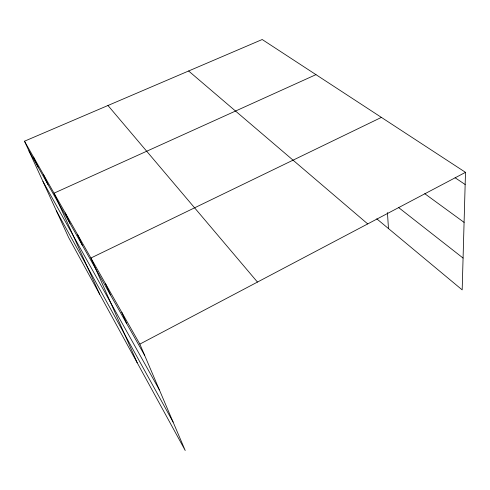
<?xml version="1.0" encoding="UTF-8"?>
<svg xmlns="http://www.w3.org/2000/svg" width="490" height="490" viewBox="0 0 490 490"><rect width="100%" height="100%" fill="white"/><g stroke="black" fill="none" stroke-linecap="round" stroke-linejoin="round"><path stroke-width="0.73" d="M24.5 141.2L139.852 344.109L185.22 450.482L68.655 237.558L24.5 141.2L262.199 39.519L465.5 172.339L462.174 289.878L376.749 218.803M139.852 344.109L465.5 172.339M381.398 117.392L90.907 258.016L137.218 362.796M315.97 74.645L54.041 193.164L99.66 294.196M455.1 177.76L465.157 184.51M424.769 193.703L464.085 222.374M398.578 207.533L463.075 258.065M188.625 70.989L367.714 223.918M107.965 105.491L257.458 282.075M28.947 150.896L144.636 355.324M42.955 181.471L159.385 389.899M56.424 210.871L173.117 422.104M33.577 157.168L38.091 167.066M43.396 174.434L47.977 184.528M65.274 212.93L69.978 223.409M77.518 234.459L82.271 245.123M105.62 283.888L110.428 294.876M121.851 312.442L126.659 323.559M387.449 212.562L388.466 228.554"/></g></svg>
